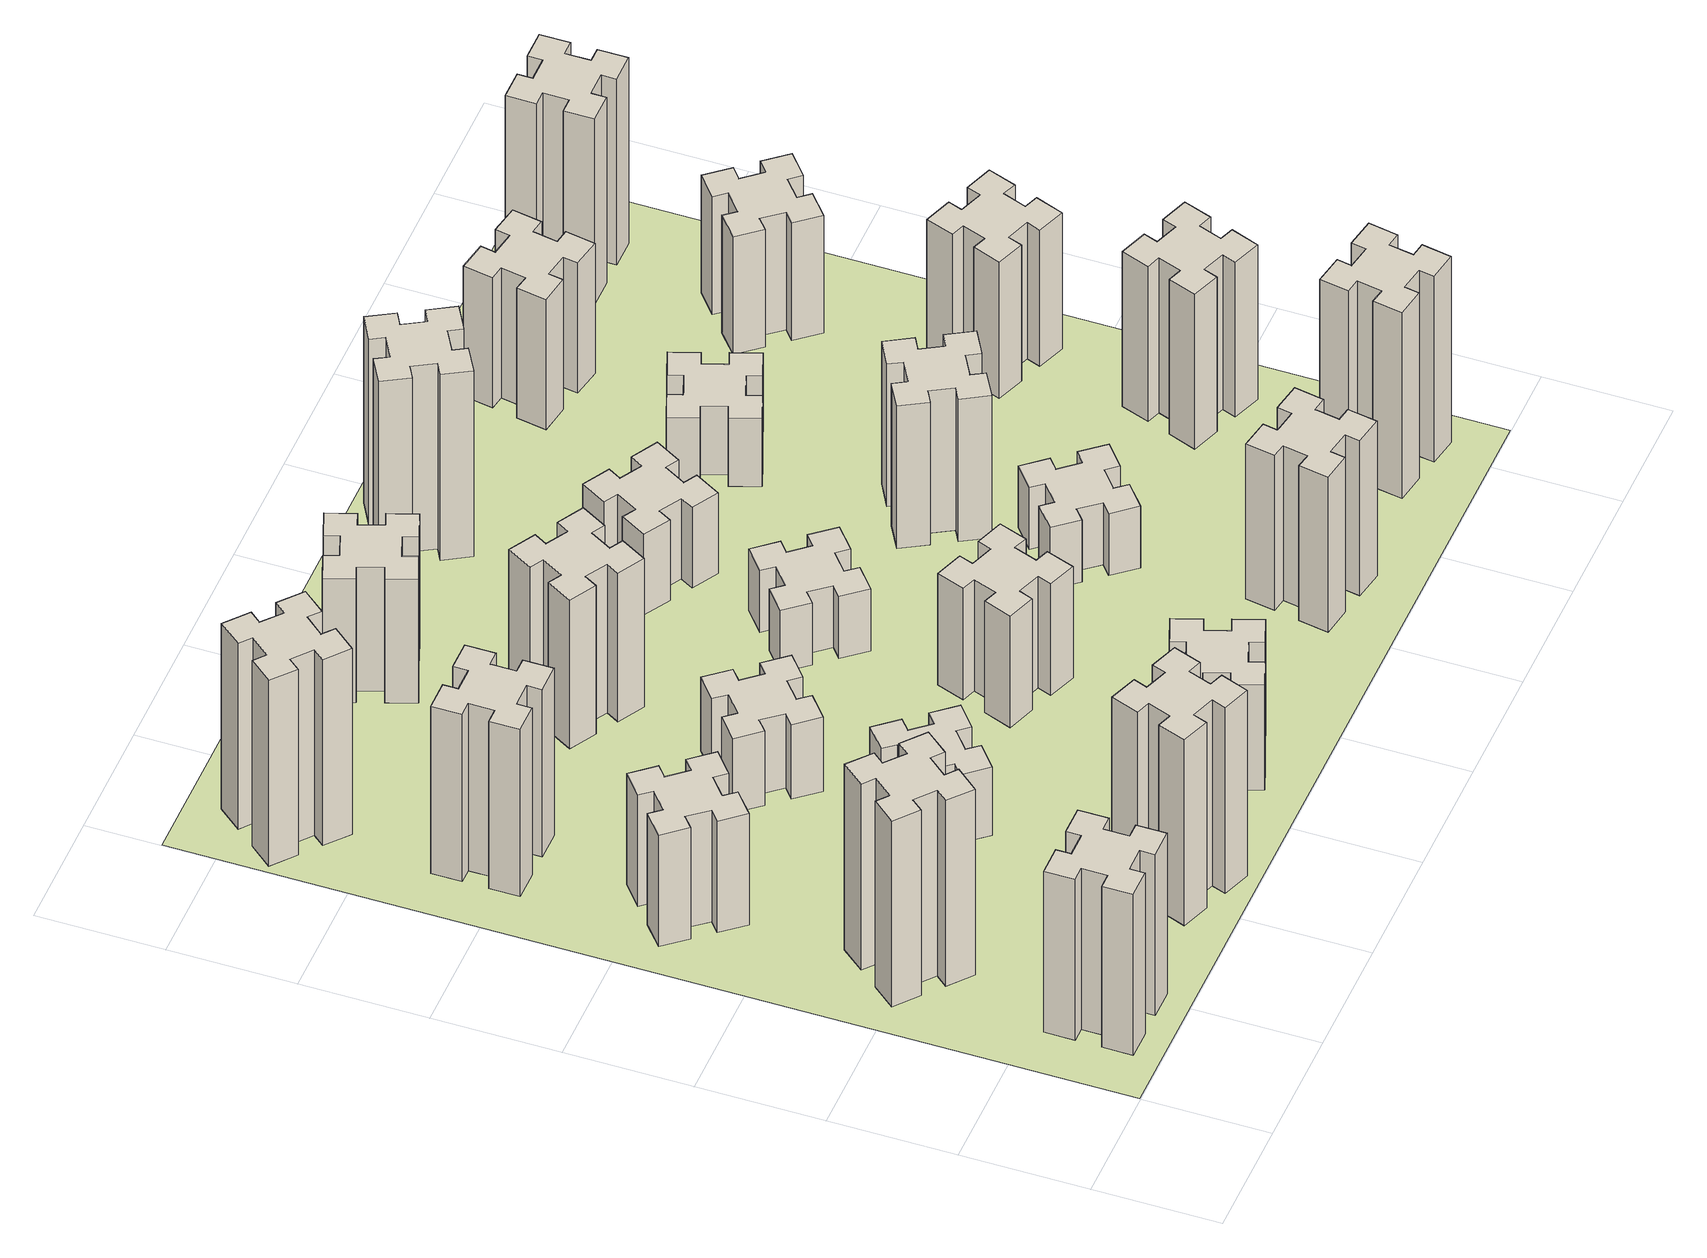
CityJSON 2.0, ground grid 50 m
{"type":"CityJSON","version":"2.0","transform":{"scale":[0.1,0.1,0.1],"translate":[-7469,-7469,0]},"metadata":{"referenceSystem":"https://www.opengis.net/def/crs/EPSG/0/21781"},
"CityObjects":{
"building1":{"type":"Building","attributes":{"class":"1000","function":"1000","usage":"1000","yearOfConstruction":2016,"roofType":"1000","measuredHeight":78,"storeysAboveGround":30,"storeysBelowGround":0},"geometry":[{"type":"Solid","lod":"1","boundaries":[[[[0,1,2,3,4,5,6,7,8,9,10,11,12,13,14,15,16,17,18,19]],[[17,16,20,21]],[[16,15,22,20]],[[15,14,23,22]],[[14,13,24,23]],[[13,12,25,24]],[[12,11,26,25]],[[11,10,27,26]],[[10,9,28,27]],[[9,8,29,28]],[[8,7,30,29]],[[7,6,31,30]],[[6,5,32,31]],[[5,4,33,32]],[[4,3,34,33]],[[3,2,35,34]],[[2,1,36,35]],[[1,0,37,36]],[[0,19,38,37]],[[19,18,39,38]],[[18,17,21,39]],[[24,25,26,27,28,29,30,31,32,33,34,35,36,37,38,39,21,20,22,23]]]]}]},
"building2":{"type":"Building","attributes":{"class":"1000","function":"1000","usage":"1000","yearOfConstruction":2016,"roofType":"1000","measuredHeight":90,"storeysAboveGround":30,"storeysBelowGround":0},"geometry":[{"type":"Solid","lod":"1","boundaries":[[[[40,41,42,43,44,45,46,47,48,49,50,51,52,53,54,55,56,57,58,59]],[[57,56,60,61]],[[56,55,62,60]],[[55,54,63,62]],[[54,53,64,63]],[[53,52,65,64]],[[52,51,66,65]],[[51,50,67,66]],[[50,49,68,67]],[[49,48,69,68]],[[48,47,70,69]],[[47,46,71,70]],[[46,45,72,71]],[[45,44,73,72]],[[44,43,74,73]],[[43,42,75,74]],[[42,41,76,75]],[[41,40,77,76]],[[40,59,78,77]],[[59,58,79,78]],[[58,57,61,79]],[[64,65,66,67,68,69,70,71,72,73,74,75,76,77,78,79,61,60,62,63]]]]}]},
"building3":{"type":"Building","attributes":{"class":"1000","function":"1000","usage":"1000","yearOfConstruction":2016,"roofType":"1000","measuredHeight":54,"storeysAboveGround":30,"storeysBelowGround":0},"geometry":[{"type":"Solid","lod":"1","boundaries":[[[[80,81,82,83,84,85,86,87,88,89,90,91,92,93,94,95,96,97,98,99]],[[97,96,100,101]],[[96,95,102,100]],[[95,94,103,102]],[[94,93,104,103]],[[93,92,105,104]],[[92,91,106,105]],[[91,90,107,106]],[[90,89,108,107]],[[89,88,109,108]],[[88,87,110,109]],[[87,86,111,110]],[[86,85,112,111]],[[85,84,113,112]],[[84,83,114,113]],[[83,82,115,114]],[[82,81,116,115]],[[81,80,117,116]],[[80,99,118,117]],[[99,98,119,118]],[[98,97,101,119]],[[104,105,106,107,108,109,110,111,112,113,114,115,116,117,118,119,101,100,102,103]]]]}]},
"building4":{"type":"Building","attributes":{"class":"1000","function":"1000","usage":"1000","yearOfConstruction":2016,"roofType":"1000","measuredHeight":81,"storeysAboveGround":30,"storeysBelowGround":0},"geometry":[{"type":"Solid","lod":"1","boundaries":[[[[120,121,122,123,124,125,126,127,128,129,130,131,132,133,134,135,136,137,138,139]],[[137,136,140,141]],[[136,135,142,140]],[[135,134,143,142]],[[134,133,144,143]],[[133,132,145,144]],[[132,131,146,145]],[[131,130,147,146]],[[130,129,148,147]],[[129,128,149,148]],[[128,127,150,149]],[[127,126,151,150]],[[126,125,152,151]],[[125,124,153,152]],[[124,123,154,153]],[[123,122,155,154]],[[122,121,156,155]],[[121,120,157,156]],[[120,139,158,157]],[[139,138,159,158]],[[138,137,141,159]],[[144,145,146,147,148,149,150,151,152,153,154,155,156,157,158,159,141,140,142,143]]]]}]},
"building5":{"type":"Building","attributes":{"class":"1000","function":"1000","usage":"1000","yearOfConstruction":2016,"roofType":"1000","measuredHeight":90,"storeysAboveGround":30,"storeysBelowGround":0},"geometry":[{"type":"Solid","lod":"1","boundaries":[[[[160,161,162,163,164,165,166,167,168,169,170,171,172,173,174,175,176,177,178,179]],[[177,176,180,181]],[[176,175,182,180]],[[175,174,183,182]],[[174,173,184,183]],[[173,172,185,184]],[[172,171,186,185]],[[171,170,187,186]],[[170,169,188,187]],[[169,168,189,188]],[[168,167,190,189]],[[167,166,191,190]],[[166,165,192,191]],[[165,164,193,192]],[[164,163,194,193]],[[163,162,195,194]],[[162,161,196,195]],[[161,160,197,196]],[[160,179,198,197]],[[179,178,199,198]],[[178,177,181,199]],[[184,185,186,187,188,189,190,191,192,193,194,195,196,197,198,199,181,180,182,183]]]]}]},
"building6":{"type":"Building","attributes":{"class":"1000","function":"1000","usage":"1000","yearOfConstruction":2016,"roofType":"1000","measuredHeight":90,"storeysAboveGround":30,"storeysBelowGround":0},"geometry":[{"type":"Solid","lod":"1","boundaries":[[[[200,201,202,203,204,205,206,207,208,209,210,211,212,213,214,215,216,217,218,219]],[[217,216,220,221]],[[216,215,222,220]],[[215,214,223,222]],[[214,213,224,223]],[[213,212,225,224]],[[212,211,226,225]],[[211,210,227,226]],[[210,209,228,227]],[[209,208,229,228]],[[208,207,230,229]],[[207,206,231,230]],[[206,205,232,231]],[[205,204,233,232]],[[204,203,234,233]],[[203,202,235,234]],[[202,201,236,235]],[[201,200,237,236]],[[200,219,238,237]],[[219,218,239,238]],[[218,217,221,239]],[[224,225,226,227,228,229,230,231,232,233,234,235,236,237,238,239,221,220,222,223]]]]}]},
"building7":{"type":"Building","attributes":{"class":"1000","function":"1000","usage":"1000","yearOfConstruction":2016,"roofType":"1000","measuredHeight":33,"storeysAboveGround":30,"storeysBelowGround":0},"geometry":[{"type":"Solid","lod":"1","boundaries":[[[[240,241,242,243,244,245,246,247,248,249,250,251,252,253,254,255,256,257,258,259]],[[257,256,260,261]],[[256,255,262,260]],[[255,254,263,262]],[[254,253,264,263]],[[253,252,265,264]],[[252,251,266,265]],[[251,250,267,266]],[[250,249,268,267]],[[249,248,269,268]],[[248,247,270,269]],[[247,246,271,270]],[[246,245,272,271]],[[245,244,273,272]],[[244,243,274,273]],[[243,242,275,274]],[[242,241,276,275]],[[241,240,277,276]],[[240,259,278,277]],[[259,258,279,278]],[[258,257,261,279]],[[264,265,266,267,268,269,270,271,272,273,274,275,276,277,278,279,261,260,262,263]]]]}]},
"building8":{"type":"Building","attributes":{"class":"1000","function":"1000","usage":"1000","yearOfConstruction":2016,"roofType":"1000","measuredHeight":36,"storeysAboveGround":30,"storeysBelowGround":0},"geometry":[{"type":"Solid","lod":"1","boundaries":[[[[280,281,282,283,284,285,286,287,288,289,290,291,292,293,294,295,296,297,298,299]],[[297,296,300,301]],[[296,295,302,300]],[[295,294,303,302]],[[294,293,304,303]],[[293,292,305,304]],[[292,291,306,305]],[[291,290,307,306]],[[290,289,308,307]],[[289,288,309,308]],[[288,287,310,309]],[[287,286,311,310]],[[286,285,312,311]],[[285,284,313,312]],[[284,283,314,313]],[[283,282,315,314]],[[282,281,316,315]],[[281,280,317,316]],[[280,299,318,317]],[[299,298,319,318]],[[298,297,301,319]],[[304,305,306,307,308,309,310,311,312,313,314,315,316,317,318,319,301,300,302,303]]]]}]},
"building9":{"type":"Building","attributes":{"class":"1000","function":"1000","usage":"1000","yearOfConstruction":2016,"roofType":"1000","measuredHeight":51,"storeysAboveGround":30,"storeysBelowGround":0},"geometry":[{"type":"Solid","lod":"1","boundaries":[[[[320,321,322,323,324,325,326,327,328,329,330,331,332,333,334,335,336,337,338,339]],[[337,336,340,341]],[[336,335,342,340]],[[335,334,343,342]],[[334,333,344,343]],[[333,332,345,344]],[[332,331,346,345]],[[331,330,347,346]],[[330,329,348,347]],[[329,328,349,348]],[[328,327,350,349]],[[327,326,351,350]],[[326,325,352,351]],[[325,324,353,352]],[[324,323,354,353]],[[323,322,355,354]],[[322,321,356,355]],[[321,320,357,356]],[[320,339,358,357]],[[339,338,359,358]],[[338,337,341,359]],[[344,345,346,347,348,349,350,351,352,353,354,355,356,357,358,359,341,340,342,343]]]]}]},
"building10":{"type":"Building","attributes":{"class":"1000","function":"1000","usage":"1000","yearOfConstruction":2016,"roofType":"1000","measuredHeight":72,"storeysAboveGround":30,"storeysBelowGround":0},"geometry":[{"type":"Solid","lod":"1","boundaries":[[[[360,361,362,363,364,365,366,367,368,369,370,371,372,373,374,375,376,377,378,379]],[[377,376,380,381]],[[376,375,382,380]],[[375,374,383,382]],[[374,373,384,383]],[[373,372,385,384]],[[372,371,386,385]],[[371,370,387,386]],[[370,369,388,387]],[[369,368,389,388]],[[368,367,390,389]],[[367,366,391,390]],[[366,365,392,391]],[[365,364,393,392]],[[364,363,394,393]],[[363,362,395,394]],[[362,361,396,395]],[[361,360,397,396]],[[360,379,398,397]],[[379,378,399,398]],[[378,377,381,399]],[[384,385,386,387,388,389,390,391,392,393,394,395,396,397,398,399,381,380,382,383]]]]}]},
"building11":{"type":"Building","attributes":{"class":"1000","function":"1000","usage":"1000","yearOfConstruction":2016,"roofType":"1000","measuredHeight":60,"storeysAboveGround":30,"storeysBelowGround":0},"geometry":[{"type":"Solid","lod":"1","boundaries":[[[[400,401,402,403,404,405,406,407,408,409,410,411,412,413,414,415,416,417,418,419]],[[417,416,420,421]],[[416,415,422,420]],[[415,414,423,422]],[[414,413,424,423]],[[413,412,425,424]],[[412,411,426,425]],[[411,410,427,426]],[[410,409,428,427]],[[409,408,429,428]],[[408,407,430,429]],[[407,406,431,430]],[[406,405,432,431]],[[405,404,433,432]],[[404,403,434,433]],[[403,402,435,434]],[[402,401,436,435]],[[401,400,437,436]],[[400,419,438,437]],[[419,418,439,438]],[[418,417,421,439]],[[424,425,426,427,428,429,430,431,432,433,434,435,436,437,438,439,421,420,422,423]]]]}]},
"building12":{"type":"Building","attributes":{"class":"1000","function":"1000","usage":"1000","yearOfConstruction":2016,"roofType":"1000","measuredHeight":54,"storeysAboveGround":30,"storeysBelowGround":0},"geometry":[{"type":"Solid","lod":"1","boundaries":[[[[440,441,442,443,444,445,446,447,448,449,450,451,452,453,454,455,456,457,458,459]],[[457,456,460,461]],[[456,455,462,460]],[[455,454,463,462]],[[454,453,464,463]],[[453,452,465,464]],[[452,451,466,465]],[[451,450,467,466]],[[450,449,468,467]],[[449,448,469,468]],[[448,447,470,469]],[[447,446,471,470]],[[446,445,472,471]],[[445,444,473,472]],[[444,443,474,473]],[[443,442,475,474]],[[442,441,476,475]],[[441,440,477,476]],[[440,459,478,477]],[[459,458,479,478]],[[458,457,461,479]],[[464,465,466,467,468,469,470,471,472,473,474,475,476,477,478,479,461,460,462,463]]]]}]},
"building13":{"type":"Building","attributes":{"class":"1000","function":"1000","usage":"1000","yearOfConstruction":2016,"roofType":"1000","measuredHeight":30,"storeysAboveGround":30,"storeysBelowGround":0},"geometry":[{"type":"Solid","lod":"1","boundaries":[[[[480,481,482,483,484,485,486,487,488,489,490,491,492,493,494,495,496,497,498,499]],[[497,496,500,501]],[[496,495,502,500]],[[495,494,503,502]],[[494,493,504,503]],[[493,492,505,504]],[[492,491,506,505]],[[491,490,507,506]],[[490,489,508,507]],[[489,488,509,508]],[[488,487,510,509]],[[487,486,511,510]],[[486,485,512,511]],[[485,484,513,512]],[[484,483,514,513]],[[483,482,515,514]],[[482,481,516,515]],[[481,480,517,516]],[[480,499,518,517]],[[499,498,519,518]],[[498,497,501,519]],[[504,505,506,507,508,509,510,511,512,513,514,515,516,517,518,519,501,500,502,503]]]]}]},
"building14":{"type":"Building","attributes":{"class":"1000","function":"1000","usage":"1000","yearOfConstruction":2016,"roofType":"1000","measuredHeight":39,"storeysAboveGround":30,"storeysBelowGround":0},"geometry":[{"type":"Solid","lod":"1","boundaries":[[[[520,521,522,523,524,525,526,527,528,529,530,531,532,533,534,535,536,537,538,539]],[[537,536,540,541]],[[536,535,542,540]],[[535,534,543,542]],[[534,533,544,543]],[[533,532,545,544]],[[532,531,546,545]],[[531,530,547,546]],[[530,529,548,547]],[[529,528,549,548]],[[528,527,550,549]],[[527,526,551,550]],[[526,525,552,551]],[[525,524,553,552]],[[524,523,554,553]],[[523,522,555,554]],[[522,521,556,555]],[[521,520,557,556]],[[520,539,558,557]],[[539,538,559,558]],[[538,537,541,559]],[[544,545,546,547,548,549,550,551,552,553,554,555,556,557,558,559,541,540,542,543]]]]}]},
"building15":{"type":"Building","attributes":{"class":"1000","function":"1000","usage":"1000","yearOfConstruction":2016,"roofType":"1000","measuredHeight":75,"storeysAboveGround":30,"storeysBelowGround":0},"geometry":[{"type":"Solid","lod":"1","boundaries":[[[[560,561,562,563,564,565,566,567,568,569,570,571,572,573,574,575,576,577,578,579]],[[577,576,580,581]],[[576,575,582,580]],[[575,574,583,582]],[[574,573,584,583]],[[573,572,585,584]],[[572,571,586,585]],[[571,570,587,586]],[[570,569,588,587]],[[569,568,589,588]],[[568,567,590,589]],[[567,566,591,590]],[[566,565,592,591]],[[565,564,593,592]],[[564,563,594,593]],[[563,562,595,594]],[[562,561,596,595]],[[561,560,597,596]],[[560,579,598,597]],[[579,578,599,598]],[[578,577,581,599]],[[584,585,586,587,588,589,590,591,592,593,594,595,596,597,598,599,581,580,582,583]]]]}]},
"building16":{"type":"Building","attributes":{"class":"1000","function":"1000","usage":"1000","yearOfConstruction":2016,"roofType":"1000","measuredHeight":90,"storeysAboveGround":30,"storeysBelowGround":0},"geometry":[{"type":"Solid","lod":"1","boundaries":[[[[600,601,602,603,604,605,606,607,608,609,610,611,612,613,614,615,616,617,618,619]],[[617,616,620,621]],[[616,615,622,620]],[[615,614,623,622]],[[614,613,624,623]],[[613,612,625,624]],[[612,611,626,625]],[[611,610,627,626]],[[610,609,628,627]],[[609,608,629,628]],[[608,607,630,629]],[[607,606,631,630]],[[606,605,632,631]],[[605,604,633,632]],[[604,603,634,633]],[[603,602,635,634]],[[602,601,636,635]],[[601,600,637,636]],[[600,619,638,637]],[[619,618,639,638]],[[618,617,621,639]],[[624,625,626,627,628,629,630,631,632,633,634,635,636,637,638,639,621,620,622,623]]]]}]},
"building17":{"type":"Building","attributes":{"class":"1000","function":"1000","usage":"1000","yearOfConstruction":2016,"roofType":"1000","measuredHeight":30,"storeysAboveGround":30,"storeysBelowGround":0},"geometry":[{"type":"Solid","lod":"1","boundaries":[[[[640,641,642,643,644,645,646,647,648,649,650,651,652,653,654,655,656,657,658,659]],[[657,656,660,661]],[[656,655,662,660]],[[655,654,663,662]],[[654,653,664,663]],[[653,652,665,664]],[[652,651,666,665]],[[651,650,667,666]],[[650,649,668,667]],[[649,648,669,668]],[[648,647,670,669]],[[647,646,671,670]],[[646,645,672,671]],[[645,644,673,672]],[[644,643,674,673]],[[643,642,675,674]],[[642,641,676,675]],[[641,640,677,676]],[[640,659,678,677]],[[659,658,679,678]],[[658,657,661,679]],[[664,665,666,667,668,669,670,671,672,673,674,675,676,677,678,679,661,660,662,663]]]]}]},
"building18":{"type":"Building","attributes":{"class":"1000","function":"1000","usage":"1000","yearOfConstruction":2016,"roofType":"1000","measuredHeight":69,"storeysAboveGround":30,"storeysBelowGround":0},"geometry":[{"type":"Solid","lod":"1","boundaries":[[[[680,681,682,683,684,685,686,687,688,689,690,691,692,693,694,695,696,697,698,699]],[[697,696,700,701]],[[696,695,702,700]],[[695,694,703,702]],[[694,693,704,703]],[[693,692,705,704]],[[692,691,706,705]],[[691,690,707,706]],[[690,689,708,707]],[[689,688,709,708]],[[688,687,710,709]],[[687,686,711,710]],[[686,685,712,711]],[[685,684,713,712]],[[684,683,714,713]],[[683,682,715,714]],[[682,681,716,715]],[[681,680,717,716]],[[680,699,718,717]],[[699,698,719,718]],[[698,697,701,719]],[[704,705,706,707,708,709,710,711,712,713,714,715,716,717,718,719,701,700,702,703]]]]}]},
"building19":{"type":"Building","attributes":{"class":"1000","function":"1000","usage":"1000","yearOfConstruction":2016,"roofType":"1000","measuredHeight":33,"storeysAboveGround":30,"storeysBelowGround":0},"geometry":[{"type":"Solid","lod":"1","boundaries":[[[[720,721,722,723,724,725,726,727,728,729,730,731,732,733,734,735,736,737,738,739]],[[737,736,740,741]],[[736,735,742,740]],[[735,734,743,742]],[[734,733,744,743]],[[733,732,745,744]],[[732,731,746,745]],[[731,730,747,746]],[[730,729,748,747]],[[729,728,749,748]],[[728,727,750,749]],[[727,726,751,750]],[[726,725,752,751]],[[725,724,753,752]],[[724,723,754,753]],[[723,722,755,754]],[[722,721,756,755]],[[721,720,757,756]],[[720,739,758,757]],[[739,738,759,758]],[[738,737,741,759]],[[744,745,746,747,748,749,750,751,752,753,754,755,756,757,758,759,741,740,742,743]]]]}]},
"building20":{"type":"Building","attributes":{"class":"1000","function":"1000","usage":"1000","yearOfConstruction":2016,"roofType":"1000","measuredHeight":90,"storeysAboveGround":30,"storeysBelowGround":0},"geometry":[{"type":"Solid","lod":"1","boundaries":[[[[760,761,762,763,764,765,766,767,768,769,770,771,772,773,774,775,776,777,778,779]],[[777,776,780,781]],[[776,775,782,780]],[[775,774,783,782]],[[774,773,784,783]],[[773,772,785,784]],[[772,771,786,785]],[[771,770,787,786]],[[770,769,788,787]],[[769,768,789,788]],[[768,767,790,789]],[[767,766,791,790]],[[766,765,792,791]],[[765,764,793,792]],[[764,763,794,793]],[[763,762,795,794]],[[762,761,796,795]],[[761,760,797,796]],[[760,779,798,797]],[[779,778,799,798]],[[778,777,781,799]],[[784,785,786,787,788,789,790,791,792,793,794,795,796,797,798,799,781,780,782,783]]]]}]},
"building21":{"type":"Building","attributes":{"class":"1000","function":"1000","usage":"1000","yearOfConstruction":2016,"roofType":"1000","measuredHeight":63,"storeysAboveGround":30,"storeysBelowGround":0},"geometry":[{"type":"Solid","lod":"1","boundaries":[[[[800,801,802,803,804,805,806,807,808,809,810,811,812,813,814,815,816,817,818,819]],[[817,816,820,821]],[[816,815,822,820]],[[815,814,823,822]],[[814,813,824,823]],[[813,812,825,824]],[[812,811,826,825]],[[811,810,827,826]],[[810,809,828,827]],[[809,808,829,828]],[[808,807,830,829]],[[807,806,831,830]],[[806,805,832,831]],[[805,804,833,832]],[[804,803,834,833]],[[803,802,835,834]],[[802,801,836,835]],[[801,800,837,836]],[[800,819,838,837]],[[819,818,839,838]],[[818,817,821,839]],[[824,825,826,827,828,829,830,831,832,833,834,835,836,837,838,839,821,820,822,823]]]]}]},
"building22":{"type":"Building","attributes":{"class":"1000","function":"1000","usage":"1000","yearOfConstruction":2016,"roofType":"1000","measuredHeight":75,"storeysAboveGround":30,"storeysBelowGround":0},"geometry":[{"type":"Solid","lod":"1","boundaries":[[[[840,841,842,843,844,845,846,847,848,849,850,851,852,853,854,855,856,857,858,859]],[[857,856,860,861]],[[856,855,862,860]],[[855,854,863,862]],[[854,853,864,863]],[[853,852,865,864]],[[852,851,866,865]],[[851,850,867,866]],[[850,849,868,867]],[[849,848,869,868]],[[848,847,870,869]],[[847,846,871,870]],[[846,845,872,871]],[[845,844,873,872]],[[844,843,874,873]],[[843,842,875,874]],[[842,841,876,875]],[[841,840,877,876]],[[840,859,878,877]],[[859,858,879,878]],[[858,857,861,879]],[[864,865,866,867,868,869,870,871,872,873,874,875,876,877,878,879,861,860,862,863]]]]}]},
"building23":{"type":"Building","attributes":{"class":"1000","function":"1000","usage":"1000","yearOfConstruction":2016,"roofType":"1000","measuredHeight":66,"storeysAboveGround":30,"storeysBelowGround":0},"geometry":[{"type":"Solid","lod":"1","boundaries":[[[[880,881,882,883,884,885,886,887,888,889,890,891,892,893,894,895,896,897,898,899]],[[897,896,900,901]],[[896,895,902,900]],[[895,894,903,902]],[[894,893,904,903]],[[893,892,905,904]],[[892,891,906,905]],[[891,890,907,906]],[[890,889,908,907]],[[889,888,909,908]],[[888,887,910,909]],[[887,886,911,910]],[[886,885,912,911]],[[885,884,913,912]],[[884,883,914,913]],[[883,882,915,914]],[[882,881,916,915]],[[881,880,917,916]],[[880,899,918,917]],[[899,898,919,918]],[[898,897,901,919]],[[904,905,906,907,908,909,910,911,912,913,914,915,916,917,918,919,901,900,902,903]]]]}]},
"building24":{"type":"Building","attributes":{"class":"1000","function":"1000","usage":"1000","yearOfConstruction":2016,"roofType":"1000","measuredHeight":57,"storeysAboveGround":30,"storeysBelowGround":0},"geometry":[{"type":"Solid","lod":"1","boundaries":[[[[920,921,922,923,924,925,926,927,928,929,930,931,932,933,934,935,936,937,938,939]],[[937,936,940,941]],[[936,935,942,940]],[[935,934,943,942]],[[934,933,944,943]],[[933,932,945,944]],[[932,931,946,945]],[[931,930,947,946]],[[930,929,948,947]],[[929,928,949,948]],[[928,927,950,949]],[[927,926,951,950]],[[926,925,952,951]],[[925,924,953,952]],[[924,923,954,953]],[[923,922,955,954]],[[922,921,956,955]],[[921,920,957,956]],[[920,939,958,957]],[[939,938,959,958]],[[938,937,941,959]],[[944,945,946,947,948,949,950,951,952,953,954,955,956,957,958,959,941,940,942,943]]]]}]},
"building25":{"type":"Building","attributes":{"class":"1000","function":"1000","usage":"1000","yearOfConstruction":2016,"roofType":"1000","measuredHeight":90,"storeysAboveGround":30,"storeysBelowGround":0},"geometry":[{"type":"Solid","lod":"1","boundaries":[[[[960,961,962,963,964,965,966,967,968,969,970,971,972,973,974,975,976,977,978,979]],[[977,976,980,981]],[[976,975,982,980]],[[975,974,983,982]],[[974,973,984,983]],[[973,972,985,984]],[[972,971,986,985]],[[971,970,987,986]],[[970,969,988,987]],[[969,968,989,988]],[[968,967,990,989]],[[967,966,991,990]],[[966,965,992,991]],[[965,964,993,992]],[[964,963,994,993]],[[963,962,995,994]],[[962,961,996,995]],[[961,960,997,996]],[[960,979,998,997]],[[979,978,999,998]],[[978,977,981,999]],[[984,985,986,987,988,989,990,991,992,993,994,995,996,997,998,999,981,980,982,983]]]]}]},
"landuse1":{"type":"LandUse","attributes":{"name":"plot1","function":"1010"},"geometry":[{"type":"MultiSurface","lod":"1","boundaries":[[[1000,1001,1002,1003]]]}]}
},
"vertices":[
[265,325,0],[265,225,0],[205,225,0],[205,105,0],[325,105,0],[325,165,0],[425,165,0],[425,105,0],[545,105,0],[545,225,0],[485,225,0],[485,325,0],[545,325,0],[545,445,0],[425,445,0],[425,385,0],[325,385,0],[325,445,0],[205,445,0],[205,325,0],[325,385,780],[325,445,780],[425,385,780],[425,445,780],[545,445,780],[545,325,780],[485,325,780],[485,225,780],[545,225,780],[545,105,780],[425,105,780],[425,165,780],[325,165,780],[325,105,780],[205,105,780],[205,225,780],[265,225,780],[265,325,780],[205,325,780],[205,445,780],
[484,1067,0],[408,1132,0],[446,1178,0],[354,1255,0],[277,1163,0],[323,1124,0],[259,1048,0],[213,1086,0],[136,994,0],[228,917,0],[266,963,0],[343,899,0],[304,853,0],[396,776,0],[473,868,0],[427,906,0],[492,983,0],[538,944,0],[615,1036,0],[523,1113,0],[492,983,900],[538,944,900],[427,906,900],[473,868,900],[396,776,900],[304,853,900],[343,899,900],[266,963,900],[228,917,900],[136,994,900],[213,1086,900],[259,1048,900],[323,1124,900],[277,1163,900],[354,1255,900],[446,1178,900],[408,1132,900],[484,1067,900],[523,1113,900],[615,1036,900],
[492,1888,0],[427,1964,0],[473,2003,0],[396,2095,0],[304,2018,0],[343,1972,0],[266,1907,0],[228,1953,0],[136,1876,0],[213,1784,0],[259,1823,0],[323,1746,0],[277,1708,0],[354,1616,0],[446,1693,0],[408,1739,0],[484,1803,0],[523,1757,0],[615,1834,0],[538,1926,0],[484,1803,540],[523,1757,540],[408,1739,540],[446,1693,540],[354,1616,540],[277,1708,540],[323,1746,540],[259,1823,540],[213,1784,540],[136,1876,540],[228,1953,540],[266,1907,540],[343,1972,540],[304,2018,540],[396,2095,540],[473,2003,540],[427,1964,540],[492,1888,540],[538,1926,540],[615,1834,540],
[485,2545,0],[485,2645,0],[545,2645,0],[545,2765,0],[425,2765,0],[425,2705,0],[325,2705,0],[325,2765,0],[205,2765,0],[205,2645,0],[265,2645,0],[265,2545,0],[205,2545,0],[205,2425,0],[325,2425,0],[325,2485,0],[425,2485,0],[425,2425,0],[545,2425,0],[545,2545,0],[425,2485,810],[425,2425,810],[325,2485,810],[325,2425,810],[205,2425,810],[205,2545,810],[265,2545,810],[265,2645,810],[205,2645,810],[205,2765,810],[325,2765,810],[325,2705,810],[425,2705,810],[425,2765,810],[545,2765,810],[545,2645,810],[485,2645,810],[485,2545,810],[545,2545,810],[545,2425,810],
[1029,360,0],[995,266,0],[939,287,0],[897,174,0],[1010,133,0],[1031,189,0],[1125,155,0],[1104,99,0],[1217,57,0],[1258,170,0],[1202,191,0],[1236,285,0],[1292,264,0],[1333,377,0],[1220,418,0],[1200,362,0],[1106,396,0],[1127,452,0],[1014,493,0],[973,380,0],[1106,396,900],[1127,452,900],[1200,362,900],[1220,418,900],[1333,377,900],[1292,264,900],[1236,285,900],[1202,191,900],[1258,170,900],[1217,57,900],[1104,99,900],[1125,155,900],[1031,189,900],[1010,133,900],[897,174,900],[939,287,900],[995,266,900],[1029,360,900],[973,380,900],[1014,493,900],
[384,3387,0],[308,3452,0],[346,3498,0],[254,3575,0],[177,3483,0],[223,3444,0],[159,3368,0],[113,3406,0],[36,3314,0],[128,3237,0],[166,3283,0],[243,3219,0],[204,3173,0],[296,3096,0],[373,3188,0],[327,3226,0],[392,3303,0],[438,3264,0],[515,3356,0],[423,3433,0],[392,3303,900],[438,3264,900],[327,3226,900],[373,3188,900],[296,3096,900],[204,3173,900],[243,3219,900],[166,3283,900],[128,3237,900],[36,3314,900],[113,3406,900],[159,3368,900],[223,3444,900],[177,3483,900],[254,3575,900],[346,3498,900],[308,3452,900],[384,3387,900],[423,3433,900],[515,3356,900],
[1083,1332,0],[1006,1267,0],[968,1313,0],[876,1236,0],[953,1144,0],[999,1183,0],[1063,1106,0],[1017,1068,0],[1094,976,0],[1186,1053,0],[1148,1099,0],[1224,1163,0],[1263,1117,0],[1355,1194,0],[1278,1286,0],[1232,1248,0],[1167,1324,0],[1213,1363,0],[1136,1455,0],[1044,1378,0],[1167,1324,330],[1213,1363,330],[1232,1248,330],[1278,1286,330],[1355,1194,330],[1263,1117,330],[1224,1163,330],[1148,1099,330],[1186,1053,330],[1094,976,330],[1017,1068,330],[1063,1106,330],[999,1183,330],[953,1144,330],[876,1236,330],[968,1313,330],[1006,1267,330],[1083,1332,330],[1044,1378,330],[1136,1455,330],
[1083,1972,0],[1006,1907,0],[968,1953,0],[876,1876,0],[953,1784,0],[999,1823,0],[1063,1746,0],[1017,1708,0],[1094,1616,0],[1186,1693,0],[1148,1739,0],[1224,1803,0],[1263,1757,0],[1355,1834,0],[1278,1926,0],[1232,1888,0],[1167,1964,0],[1213,2003,0],[1136,2095,0],[1044,2018,0],[1167,1964,360],[1213,2003,360],[1232,1888,360],[1278,1926,360],[1355,1834,360],[1263,1757,360],[1224,1803,360],[1148,1739,360],[1186,1693,360],[1094,1616,360],[1017,1708,360],[1063,1746,360],[999,1823,360],[953,1784,360],[876,1876,360],[968,1953,360],[1006,1907,360],[1083,1972,360],[1044,2018,360],[1136,2095,360],
[1765,496,0],[1671,462,0],[1650,518,0],[1537,477,0],[1579,364,0],[1635,385,0],[1669,291,0],[1613,270,0],[1654,157,0],[1767,199,0],[1746,255,0],[1840,289,0],[1860,233,0],[1973,274,0],[1932,387,0],[1876,366,0],[1842,460,0],[1898,480,0],[1857,593,0],[1744,552,0],[1842,460,510],[1898,480,510],[1876,366,510],[1932,387,510],[1973,274,510],[1860,233,510],[1840,289,510],[1746,255,510],[1767,199,510],[1654,157,510],[1613,270,510],[1669,291,510],[1635,385,510],[1579,364,510],[1537,477,510],[1650,518,510],[1671,462,510],[1765,496,510],[1744,552,510],[1857,593,510],
[1314,2666,0],[1227,2716,0],[1257,2768,0],[1153,2828,0],[1093,2724,0],[1145,2694,0],[1095,2607,0],[1043,2637,0],[983,2533,0],[1087,2473,0],[1117,2525,0],[1204,2475,0],[1174,2423,0],[1278,2363,0],[1338,2467,0],[1286,2497,0],[1336,2584,0],[1388,2554,0],[1448,2658,0],[1344,2718,0],[1336,2584,720],[1388,2554,720],[1286,2497,720],[1338,2467,720],[1278,2363,720],[1174,2423,720],[1204,2475,720],[1117,2525,720],[1087,2473,720],[983,2533,720],[1043,2637,720],[1095,2607,720],[1145,2694,720],[1093,2724,720],[1153,2828,720],[1257,2768,720],[1227,2716,720],[1314,2666,720],[1344,2718,720],[1448,2658,720],
[1125,3456,0],[1031,3422,0],[1010,3478,0],[897,3437,0],[939,3324,0],[995,3345,0],[1029,3251,0],[973,3230,0],[1014,3117,0],[1127,3159,0],[1106,3215,0],[1200,3249,0],[1220,3193,0],[1333,3234,0],[1292,3347,0],[1236,3326,0],[1202,3420,0],[1258,3440,0],[1217,3553,0],[1104,3512,0],[1202,3420,600],[1258,3440,600],[1236,3326,600],[1292,3347,600],[1333,3234,600],[1220,3193,600],[1200,3249,600],[1106,3215,600],[1127,3159,600],[1014,3117,600],[973,3230,600],[1029,3251,600],[995,3345,600],[939,3324,600],[897,3437,600],[1010,3478,600],[1031,3422,600],[1125,3456,600],[1104,3512,600],[1217,3553,600],
[1769,1300,0],[1735,1206,0],[1679,1227,0],[1637,1114,0],[1750,1073,0],[1771,1129,0],[1865,1095,0],[1844,1039,0],[1957,997,0],[1998,1110,0],[1942,1131,0],[1976,1225,0],[2032,1204,0],[2073,1317,0],[1960,1358,0],[1940,1302,0],[1846,1336,0],[1867,1392,0],[1754,1433,0],[1713,1320,0],[1846,1336,540],[1867,1392,540],[1940,1302,540],[1960,1358,540],[2073,1317,540],[2032,1204,540],[1976,1225,540],[1942,1131,540],[1998,1110,540],[1957,997,540],[1844,1039,540],[1865,1095,540],[1771,1129,540],[1750,1073,540],[1637,1114,540],[1679,1227,540],[1735,1206,540],[1769,1300,540],[1713,1320,540],[1754,1433,540],
[1972,1988,0],[1907,2064,0],[1953,2103,0],[1876,2195,0],[1784,2118,0],[1823,2072,0],[1746,2007,0],[1708,2053,0],[1616,1976,0],[1693,1884,0],[1739,1923,0],[1803,1846,0],[1757,1808,0],[1834,1716,0],[1926,1793,0],[1888,1839,0],[1964,1903,0],[2003,1857,0],[2095,1934,0],[2018,2026,0],[1964,1903,300],[2003,1857,300],[1888,1839,300],[1926,1793,300],[1834,1716,300],[1757,1808,300],[1803,1846,300],[1739,1923,300],[1693,1884,300],[1616,1976,300],[1708,2053,300],[1746,2007,300],[1823,2072,300],[1784,2118,300],[1876,2195,300],[1953,2103,300],[1907,2064,300],[1972,1988,300],[2018,2026,300],[2095,1934,300],
[2026,2497,0],[2076,2584,0],[2128,2554,0],[2188,2658,0],[2084,2718,0],[2054,2666,0],[1967,2716,0],[1997,2768,0],[1893,2828,0],[1833,2724,0],[1885,2694,0],[1835,2607,0],[1783,2637,0],[1723,2533,0],[1827,2473,0],[1857,2525,0],[1944,2475,0],[1914,2423,0],[2018,2363,0],[2078,2467,0],[1944,2475,390],[1914,2423,390],[1857,2525,390],[1827,2473,390],[1723,2533,390],[1783,2637,390],[1835,2607,390],[1885,2694,390],[1833,2724,390],[1893,2828,390],[1997,2768,390],[1967,2716,390],[2054,2666,390],[2084,2718,390],[2188,2658,390],[2128,2554,390],[2076,2584,390],[2026,2497,390],[2078,2467,390],[2018,2363,390],
[2596,444,0],[2578,345,0],[2519,356,0],[2498,237,0],[2617,217,0],[2627,276,0],[2725,258,0],[2715,199,0],[2833,178,0],[2854,297,0],[2795,307,0],[2812,405,0],[2871,395,0],[2892,513,0],[2774,534,0],[2764,475,0],[2665,492,0],[2676,551,0],[2557,572,0],[2537,454,0],[2665,492,750],[2676,551,750],[2764,475,750],[2774,534,750],[2892,513,750],[2871,395,750],[2812,405,750],[2795,307,750],[2854,297,750],[2833,178,750],[2715,199,750],[2725,258,750],[2627,276,750],[2617,217,750],[2498,237,750],[2519,356,750],[2578,345,750],[2596,444,750],[2537,454,750],[2557,572,750],
[1844,3556,0],[1757,3506,0],[1727,3558,0],[1623,3498,0],[1683,3394,0],[1735,3424,0],[1785,3337,0],[1733,3307,0],[1793,3203,0],[1897,3263,0],[1867,3315,0],[1954,3365,0],[1984,3313,0],[2088,3373,0],[2028,3477,0],[1976,3447,0],[1926,3534,0],[1978,3564,0],[1918,3668,0],[1814,3608,0],[1926,3534,900],[1978,3564,900],[1976,3447,900],[2028,3477,900],[2088,3373,900],[1984,3313,900],[1954,3365,900],[1867,3315,900],[1897,3263,900],[1793,3203,900],[1733,3307,900],[1785,3337,900],[1735,3424,900],[1683,3394,900],[1623,3498,900],[1727,3558,900],[1757,3506,900],[1844,3556,900],[1814,3608,900],[1918,3668,900],
[2628,1099,0],[2704,1163,0],[2743,1117,0],[2835,1194,0],[2758,1286,0],[2712,1248,0],[2647,1324,0],[2693,1363,0],[2616,1455,0],[2524,1378,0],[2563,1332,0],[2486,1267,0],[2448,1313,0],[2356,1236,0],[2433,1144,0],[2479,1183,0],[2543,1106,0],[2497,1068,0],[2574,976,0],[2666,1053,0],[2543,1106,300],[2497,1068,300],[2479,1183,300],[2433,1144,300],[2356,1236,300],[2448,1313,300],[2486,1267,300],[2563,1332,300],[2524,1378,300],[2616,1455,300],[2693,1363,300],[2647,1324,300],[2712,1248,300],[2758,1286,300],[2835,1194,300],[2743,1117,300],[2704,1163,300],[2628,1099,300],[2666,1053,300],[2574,976,300],
[2475,1744,0],[2525,1657,0],[2473,1627,0],[2533,1523,0],[2637,1583,0],[2607,1635,0],[2694,1685,0],[2724,1633,0],[2828,1693,0],[2768,1797,0],[2716,1767,0],[2666,1854,0],[2718,1884,0],[2658,1988,0],[2554,1928,0],[2584,1876,0],[2497,1826,0],[2467,1878,0],[2363,1818,0],[2423,1714,0],[2497,1826,690],[2467,1878,690],[2584,1876,690],[2554,1928,690],[2658,1988,690],[2718,1884,690],[2666,1854,690],[2716,1767,690],[2768,1797,690],[2828,1693,690],[2724,1633,690],[2694,1685,690],[2607,1635,690],[2637,1583,690],[2533,1523,690],[2473,1627,690],[2525,1657,690],[2475,1744,690],[2423,1714,690],[2363,1818,690],
[2586,2475,0],[2680,2509,0],[2700,2453,0],[2813,2494,0],[2772,2607,0],[2716,2586,0],[2682,2680,0],[2738,2700,0],[2697,2813,0],[2584,2772,0],[2605,2716,0],[2511,2682,0],[2490,2738,0],[2377,2697,0],[2419,2584,0],[2475,2605,0],[2509,2511,0],[2453,2490,0],[2494,2377,0],[2607,2419,0],[2509,2511,330],[2453,2490,330],[2475,2605,330],[2419,2584,330],[2377,2697,330],[2490,2738,330],[2511,2682,330],[2605,2716,330],[2584,2772,330],[2697,2813,330],[2738,2700,330],[2682,2680,330],[2716,2586,330],[2772,2607,330],[2813,2494,330],[2700,2453,330],[2680,2509,330],[2586,2475,330],[2607,2419,330],[2494,2377,330],
[3504,475,0],[3405,492,0],[3416,551,0],[3297,572,0],[3277,454,0],[3336,444,0],[3318,345,0],[3259,356,0],[3238,237,0],[3357,217,0],[3367,276,0],[3465,258,0],[3455,199,0],[3573,178,0],[3594,297,0],[3535,307,0],[3552,405,0],[3611,395,0],[3632,513,0],[3514,534,0],[3552,405,900],[3611,395,900],[3535,307,900],[3594,297,900],[3573,178,900],[3455,199,900],[3465,258,900],[3367,276,900],[3357,217,900],[3238,237,900],[3259,356,900],[3318,345,900],[3336,444,900],[3277,454,900],[3297,572,900],[3416,551,900],[3405,492,900],[3504,475,900],[3514,534,900],[3632,513,900],
[2596,3404,0],[2578,3305,0],[2519,3316,0],[2498,3197,0],[2617,3177,0],[2627,3236,0],[2725,3218,0],[2715,3159,0],[2833,3138,0],[2854,3257,0],[2795,3267,0],[2812,3365,0],[2871,3355,0],[2892,3473,0],[2774,3494,0],[2764,3435,0],[2665,3452,0],[2676,3511,0],[2557,3532,0],[2537,3414,0],[2665,3452,630],[2676,3511,630],[2764,3435,630],[2774,3494,630],[2892,3473,630],[2871,3355,630],[2812,3365,630],[2795,3267,630],[2854,3257,630],[2833,3138,630],[2715,3159,630],[2725,3218,630],[2627,3236,630],[2617,3177,630],[2498,3197,630],[2519,3316,630],[2578,3305,630],[2596,3404,630],[2537,3414,630],[2557,3532,630],
[3351,1029,0],[3445,995,0],[3424,939,0],[3537,897,0],[3578,1010,0],[3522,1031,0],[3556,1125,0],[3612,1104,0],[3653,1217,0],[3540,1258,0],[3520,1202,0],[3426,1236,0],[3447,1292,0],[3334,1333,0],[3293,1220,0],[3349,1200,0],[3315,1106,0],[3259,1127,0],[3217,1014,0],[3330,973,0],[3315,1106,750],[3259,1127,750],[3349,1200,750],[3293,1220,750],[3334,1333,750],[3447,1292,750],[3426,1236,750],[3520,1202,750],[3540,1258,750],[3653,1217,750],[3612,1104,750],[3556,1125,750],[3522,1031,750],[3578,1010,750],[3537,897,750],[3424,939,750],[3445,995,750],[3351,1029,750],[3330,973,750],[3217,1014,750],
[3520,1942,0],[3426,1976,0],[3447,2032,0],[3334,2073,0],[3293,1960,0],[3349,1940,0],[3315,1846,0],[3259,1867,0],[3217,1754,0],[3330,1713,0],[3351,1769,0],[3445,1735,0],[3424,1679,0],[3537,1637,0],[3578,1750,0],[3522,1771,0],[3556,1865,0],[3612,1844,0],[3653,1957,0],[3540,1998,0],[3556,1865,660],[3612,1844,660],[3522,1771,660],[3578,1750,660],[3537,1637,660],[3424,1679,660],[3445,1735,660],[3351,1769,660],[3330,1713,660],[3217,1754,660],[3259,1867,660],[3315,1846,660],[3349,1940,660],[3293,1960,660],[3334,2073,660],[3447,2032,660],[3426,1976,660],[3520,1942,660],[3540,1998,660],[3653,1957,660],
[3219,2663,0],[3283,2586,0],[3237,2548,0],[3314,2456,0],[3406,2533,0],[3368,2579,0],[3444,2643,0],[3483,2597,0],[3575,2674,0],[3498,2766,0],[3452,2728,0],[3387,2804,0],[3433,2843,0],[3356,2935,0],[3264,2858,0],[3303,2812,0],[3226,2747,0],[3188,2793,0],[3096,2716,0],[3173,2624,0],[3226,2747,570],[3188,2793,570],[3303,2812,570],[3264,2858,570],[3356,2935,570],[3433,2843,570],[3387,2804,570],[3452,2728,570],[3498,2766,570],[3575,2674,570],[3483,2597,570],[3444,2643,570],[3368,2579,570],[3406,2533,570],[3314,2456,570],[3237,2548,570],[3283,2586,570],[3219,2663,570],[3173,2624,570],[3096,2716,570],
[3285,3325,0],[3385,3325,0],[3385,3265,0],[3505,3265,0],[3505,3385,0],[3445,3385,0],[3445,3485,0],[3505,3485,0],[3505,3605,0],[3385,3605,0],[3385,3545,0],[3285,3545,0],[3285,3605,0],[3165,3605,0],[3165,3485,0],[3225,3485,0],[3225,3385,0],[3165,3385,0],[3165,3265,0],[3285,3265,0],[3225,3385,900],[3165,3385,900],[3225,3485,900],[3165,3485,900],[3165,3605,900],[3285,3605,900],[3285,3545,900],[3385,3545,900],[3385,3605,900],[3505,3605,900],[3505,3485,900],[3445,3485,900],[3445,3385,900],[3505,3385,900],[3505,3265,900],[3385,3265,900],[3385,3325,900],[3285,3325,900],[3285,3265,900],[3165,3265,900],
[5,3705,0],[3705,3705,0],[3705,5,0],[5,5,0]
]}
